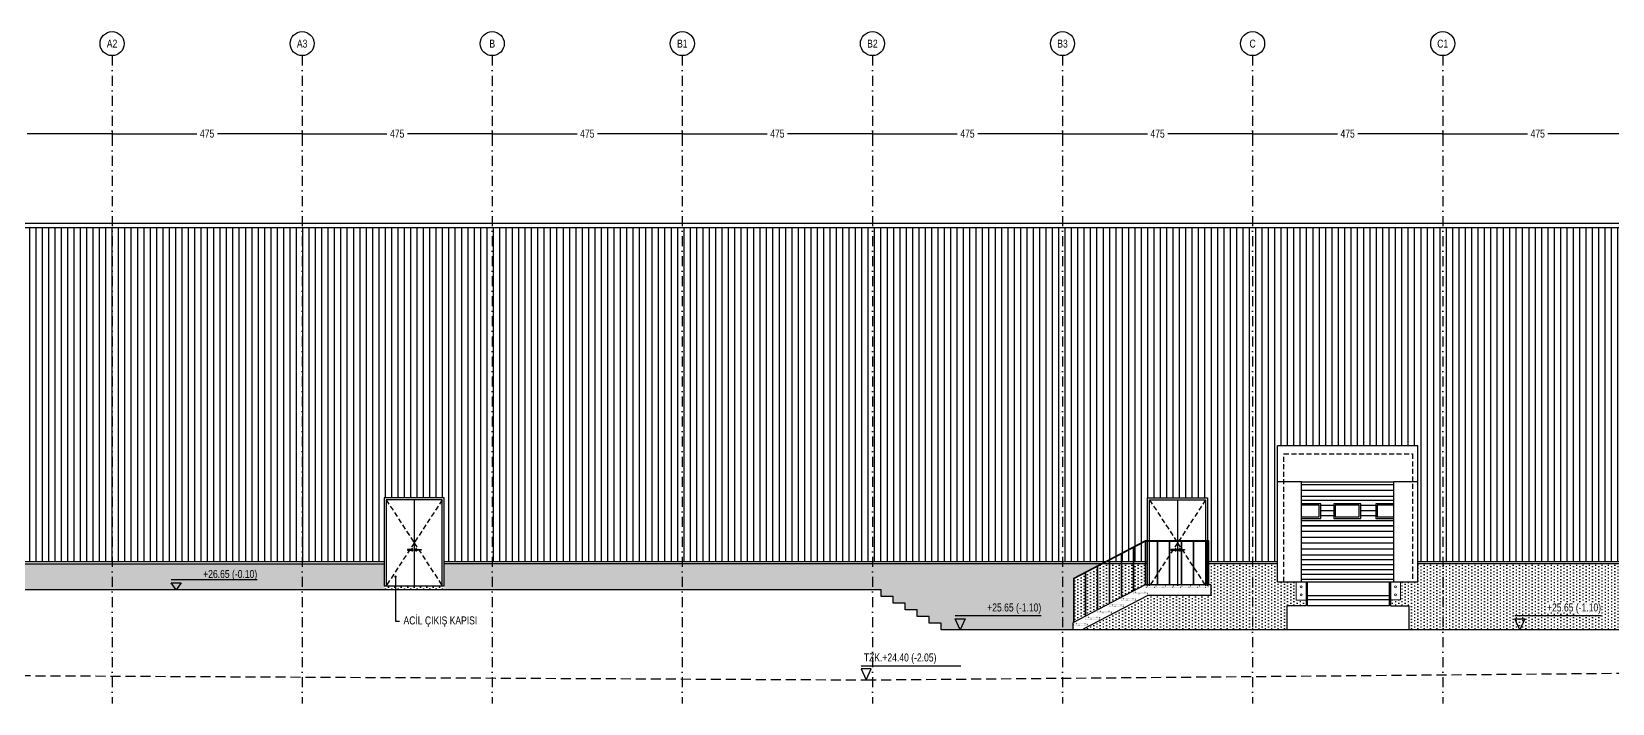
# Model space of a CAD drawing. Header units: centimetres. Extents: x 77182 to 116086, y 20619 to 33555.
# Drawn here: x 103015 to 106965, y 25497 to 27175 of the extents above; entities that cross this region are included whole.
import ezdxf
from ezdxf import colors
from ezdxf.entities.mleader import LeaderData, LeaderLine
from ezdxf.enums import TextEntityAlignment as Align
from ezdxf.math import Vec2, Vec3

# ---------------------------------------------------------------- set-up
doc = ezdxf.new("R2010")
doc.units = ezdxf.units.CM
doc.header["$LTSCALE"] = 100
for name, pattern in [('ACAD_ISO10W100', [18, 12, -3, 0, -3]), ('DASHDOT2', [0.5, 0.25, -0.125, 0, -0.125]), ('DOT2', [0.125, 0, -0.125]), ('HIDDEN2', [0.1875, 0.125, -0.0625])]:
    doc.linetypes.add(name, pattern=pattern)
for name, color, linetype in [('A-ANNO-DIMS', 187, 'Continuous'), ('A-ANNO-GRID', 155, 'DASHDOT2'), ('A-ELEV-01', 255, 'Continuous'), ('A-ELEV-04', 250, 'Continuous'), ('A-HATCH', 253, 'Continuous'), ('L-TOPO', 49, 'Continuous'), ('S-CONC', 5, 'Continuous')]:
    doc.layers.add(name, color=color, linetype=linetype)
doc.layers.add('FA_ İÇ ÖLÇÜ', color=3, linetype='Continuous', lineweight=18)
doc.styles.add('Fields_100', font='act_simplex.shx', dxfattribs={"width": 0.8, "height": 20})
doc.dimstyles.new('FIELDS_100', dxfattribs={"dimscale": 0, "dimtxt": 20, "dimasz": 5, "dimexe": 5, "dimexo": 5, "dimgap": 5, "dimtad": 0, "dimdec": 0, "dimzin": 0, "dimdsep": 46, "dimtxsty": 'Fields_100', "dimblk": 'DOT', "dimcen": 0.09, "dimclrt": 50, "dimadec": 0, "dimazin": 0, "dimtfac": 1, "dimtdec": 0, "dimtix": 1, "dimtofl": 0, "dimtmove": 1, "dimatfit": 3, "dimfxl": 5, "dimfxlon": 1, "dimtolj": 1, "dimtzin": 0, "dimarcsym": 0})
pattern_1 = [(90, (133156.465, 90687.795), (-15.875, 1e-15), [])]
pattern_2 = [(90, (133156.4655, 90687.7946), (-7.9375, 3.96875), [0, -7.9375])]

# ---------------------------------------------------------------- blocks, each defined once
blk = doc.blocks.new('_Dot')
at = {"color": 0, "linetype": 'ByBlock', "lineweight": -2}
blk.add_line((-0.5, 0), (-1, 0), dxfattribs=at)
at = {"color": 0, "linetype": 'ByBlock', "const_width": 0.5}
blk.add_lwpolyline([(-0.25, 0, 1), (0.25, 0, 1)], format="xyb", close=True, dxfattribs=at)
blk = doc.blocks.new('*D26')
at = {"layer": 'A-ANNO-DIMS', "color": 0, "lineweight": -2, "transparency": 16777216}
for p, q in [((102740.7, 26925.2), (102740.7, 26915.2)), ((102745.7, 26920.2), (102952.7, 26920.2)), ((103210.7, 26920.2), (103003.8, 26920.2)), ((103215.7, 26925.2), (103215.7, 26915.2))]:
    blk.add_line(p, q, dxfattribs=at)
at = {"layer": 'DEFPOINTS', "color": 0, "transparency": 16777216}
for p in [(102740.7, 27120.2), (103215.7, 27120.2), (103215.7, 26920.2)]:
    blk.add_point(p, dxfattribs=at)
at = {"layer": 'A-ANNO-DIMS', "color": 0, "lineweight": -2, "transparency": 16777216, "xscale": 5, "yscale": 5, "zscale": 5, "rotation": 180}
blk.add_blockref('_Dot', (102740.7, 26920.2), dxfattribs=at)
at = {"layer": 'A-ANNO-DIMS', "color": 0, "lineweight": -2, "transparency": 16777216, "xscale": 5, "yscale": 5, "zscale": 5}
blk.add_blockref('_Dot', (103215.7, 26920.2), dxfattribs=at)
at = {"layer": 'A-ANNO-DIMS', "color": 50, "transparency": 16777216, "insert": (102978.2, 26920.2), "char_height": 20, "attachment_point": 5, "style": 'Fields_100'}
blk.add_mtext('\\A1;475', dxfattribs=at)
blk = doc.blocks.new('*D27')
at = {"layer": 'A-ANNO-DIMS', "color": 0, "lineweight": -2, "transparency": 16777216}
for p, q in [((103215.7, 26925.2), (103215.7, 26915.2)), ((103220.7, 26920.2), (103427.7, 26920.2)), ((103685.7, 26920.2), (103478.8, 26920.2)), ((103690.7, 26925.2), (103690.7, 26915.2))]:
    blk.add_line(p, q, dxfattribs=at)
at = {"layer": 'DEFPOINTS', "color": 0, "transparency": 16777216}
for p in [(103215.7, 27120.2), (103690.7, 27120.2), (103690.7, 26920.2)]:
    blk.add_point(p, dxfattribs=at)
at = {"layer": 'A-ANNO-DIMS', "color": 0, "lineweight": -2, "transparency": 16777216, "xscale": 5, "yscale": 5, "zscale": 5, "rotation": 180}
blk.add_blockref('_Dot', (103215.7, 26920.2), dxfattribs=at)
at = {"layer": 'A-ANNO-DIMS', "color": 0, "lineweight": -2, "transparency": 16777216, "xscale": 5, "yscale": 5, "zscale": 5}
blk.add_blockref('_Dot', (103690.7, 26920.2), dxfattribs=at)
at = {"layer": 'A-ANNO-DIMS', "color": 50, "transparency": 16777216, "insert": (103453.2, 26920.2), "char_height": 20, "attachment_point": 5, "style": 'Fields_100'}
blk.add_mtext('\\A1;475', dxfattribs=at)
blk = doc.blocks.new('*D28')
at = {"layer": 'A-ANNO-DIMS', "color": 0, "lineweight": -2, "transparency": 16777216}
for p, q in [((103690.7, 26925.2), (103690.7, 26915.2)), ((103695.7, 26920.2), (103902.7, 26920.2)), ((104160.7, 26920.2), (103953.8, 26920.2)), ((104165.7, 26925.2), (104165.7, 26915.2))]:
    blk.add_line(p, q, dxfattribs=at)
at = {"layer": 'DEFPOINTS', "color": 0, "transparency": 16777216}
for p in [(103690.7, 27120.2), (104165.7, 27120.2), (104165.7, 26920.2)]:
    blk.add_point(p, dxfattribs=at)
at = {"layer": 'A-ANNO-DIMS', "color": 0, "lineweight": -2, "transparency": 16777216, "xscale": 5, "yscale": 5, "zscale": 5, "rotation": 180}
blk.add_blockref('_Dot', (103690.7, 26920.2), dxfattribs=at)
at = {"layer": 'A-ANNO-DIMS', "color": 0, "lineweight": -2, "transparency": 16777216, "xscale": 5, "yscale": 5, "zscale": 5}
blk.add_blockref('_Dot', (104165.7, 26920.2), dxfattribs=at)
at = {"layer": 'A-ANNO-DIMS', "color": 50, "transparency": 16777216, "insert": (103928.2, 26920.2), "char_height": 20, "attachment_point": 5, "style": 'Fields_100'}
blk.add_mtext('\\A1;475', dxfattribs=at)
blk = doc.blocks.new('*D29')
at = {"layer": 'A-ANNO-DIMS', "color": 0, "lineweight": -2, "transparency": 16777216}
for p, q in [((104165.7, 26925.2), (104165.7, 26915.2)), ((104170.7, 26920.2), (104377.7, 26920.2)), ((104635.7, 26920.2), (104428.8, 26920.2)), ((104640.7, 26925.2), (104640.7, 26915.2))]:
    blk.add_line(p, q, dxfattribs=at)
at = {"layer": 'DEFPOINTS', "color": 0, "transparency": 16777216}
for p in [(104165.7, 27120.2), (104640.7, 27120.2), (104640.7, 26920.2)]:
    blk.add_point(p, dxfattribs=at)
at = {"layer": 'A-ANNO-DIMS', "color": 0, "lineweight": -2, "transparency": 16777216, "xscale": 5, "yscale": 5, "zscale": 5, "rotation": 180}
blk.add_blockref('_Dot', (104165.7, 26920.2), dxfattribs=at)
at = {"layer": 'A-ANNO-DIMS', "color": 0, "lineweight": -2, "transparency": 16777216, "xscale": 5, "yscale": 5, "zscale": 5}
blk.add_blockref('_Dot', (104640.7, 26920.2), dxfattribs=at)
at = {"layer": 'A-ANNO-DIMS', "color": 50, "transparency": 16777216, "insert": (104403.2, 26920.2), "char_height": 20, "attachment_point": 5, "style": 'Fields_100'}
blk.add_mtext('\\A1;475', dxfattribs=at)
blk = doc.blocks.new('*D30')
at = {"layer": 'A-ANNO-DIMS', "color": 0, "lineweight": -2, "transparency": 16777216}
for p, q in [((104640.7, 26925.2), (104640.7, 26915.2)), ((104645.7, 26920.2), (104852.7, 26920.2)), ((105110.7, 26920.2), (104903.8, 26920.2)), ((105115.7, 26925.2), (105115.7, 26915.2))]:
    blk.add_line(p, q, dxfattribs=at)
at = {"layer": 'DEFPOINTS', "color": 0, "transparency": 16777216}
for p in [(104640.7, 27120.2), (105115.7, 27120.2), (105115.7, 26920.2)]:
    blk.add_point(p, dxfattribs=at)
at = {"layer": 'A-ANNO-DIMS', "color": 0, "lineweight": -2, "transparency": 16777216, "xscale": 5, "yscale": 5, "zscale": 5, "rotation": 180}
blk.add_blockref('_Dot', (104640.7, 26920.2), dxfattribs=at)
at = {"layer": 'A-ANNO-DIMS', "color": 0, "lineweight": -2, "transparency": 16777216, "xscale": 5, "yscale": 5, "zscale": 5}
blk.add_blockref('_Dot', (105115.7, 26920.2), dxfattribs=at)
at = {"layer": 'A-ANNO-DIMS', "color": 50, "transparency": 16777216, "insert": (104878.2, 26920.2), "char_height": 20, "attachment_point": 5, "style": 'Fields_100'}
blk.add_mtext('\\A1;475', dxfattribs=at)
blk = doc.blocks.new('*D31')
at = {"layer": 'A-ANNO-DIMS', "color": 0, "lineweight": -2, "transparency": 16777216}
for p, q in [((105115.7, 26925.2), (105115.7, 26915.2)), ((105120.7, 26920.2), (105327.7, 26920.2)), ((105585.7, 26920.2), (105378.8, 26920.2)), ((105590.7, 26925.2), (105590.7, 26915.2))]:
    blk.add_line(p, q, dxfattribs=at)
at = {"layer": 'DEFPOINTS', "color": 0, "transparency": 16777216}
for p in [(105115.7, 27120.2), (105590.7, 27120.2), (105590.7, 26920.2)]:
    blk.add_point(p, dxfattribs=at)
at = {"layer": 'A-ANNO-DIMS', "color": 0, "lineweight": -2, "transparency": 16777216, "xscale": 5, "yscale": 5, "zscale": 5, "rotation": 180}
blk.add_blockref('_Dot', (105115.7, 26920.2), dxfattribs=at)
at = {"layer": 'A-ANNO-DIMS', "color": 0, "lineweight": -2, "transparency": 16777216, "xscale": 5, "yscale": 5, "zscale": 5}
blk.add_blockref('_Dot', (105590.7, 26920.2), dxfattribs=at)
at = {"layer": 'A-ANNO-DIMS', "color": 50, "transparency": 16777216, "insert": (105353.2, 26920.2), "char_height": 20, "attachment_point": 5, "style": 'Fields_100'}
blk.add_mtext('\\A1;475', dxfattribs=at)
blk = doc.blocks.new('*D32')
at = {"layer": 'A-ANNO-DIMS', "color": 0, "lineweight": -2, "transparency": 16777216}
for p, q in [((105590.7, 26925.2), (105590.7, 26915.2)), ((105595.7, 26920.2), (105802.7, 26920.2)), ((106060.7, 26920.2), (105853.8, 26920.2)), ((106065.7, 26925.2), (106065.7, 26915.2))]:
    blk.add_line(p, q, dxfattribs=at)
at = {"layer": 'DEFPOINTS', "color": 0, "transparency": 16777216}
for p in [(105590.7, 27120.2), (106065.7, 27120.2), (106065.7, 26920.2)]:
    blk.add_point(p, dxfattribs=at)
at = {"layer": 'A-ANNO-DIMS', "color": 0, "lineweight": -2, "transparency": 16777216, "xscale": 5, "yscale": 5, "zscale": 5, "rotation": 180}
blk.add_blockref('_Dot', (105590.7, 26920.2), dxfattribs=at)
at = {"layer": 'A-ANNO-DIMS', "color": 0, "lineweight": -2, "transparency": 16777216, "xscale": 5, "yscale": 5, "zscale": 5}
blk.add_blockref('_Dot', (106065.7, 26920.2), dxfattribs=at)
at = {"layer": 'A-ANNO-DIMS', "color": 50, "transparency": 16777216, "insert": (105828.2, 26920.2), "char_height": 20, "attachment_point": 5, "style": 'Fields_100'}
blk.add_mtext('\\A1;475', dxfattribs=at)
blk = doc.blocks.new('*D33')
at = {"layer": 'A-ANNO-DIMS', "color": 0, "lineweight": -2, "transparency": 16777216}
for p, q in [((106065.7, 26925.2), (106065.7, 26915.2)), ((106070.7, 26920.2), (106277.7, 26920.2)), ((106535.7, 26920.2), (106328.8, 26920.2)), ((106540.7, 26925.2), (106540.7, 26915.2))]:
    blk.add_line(p, q, dxfattribs=at)
at = {"layer": 'DEFPOINTS', "color": 0, "transparency": 16777216}
for p in [(106065.7, 27120.2), (106540.7, 27120.2), (106540.7, 26920.2)]:
    blk.add_point(p, dxfattribs=at)
at = {"layer": 'A-ANNO-DIMS', "color": 0, "lineweight": -2, "transparency": 16777216, "xscale": 5, "yscale": 5, "zscale": 5, "rotation": 180}
blk.add_blockref('_Dot', (106065.7, 26920.2), dxfattribs=at)
at = {"layer": 'A-ANNO-DIMS', "color": 0, "lineweight": -2, "transparency": 16777216, "xscale": 5, "yscale": 5, "zscale": 5}
blk.add_blockref('_Dot', (106540.7, 26920.2), dxfattribs=at)
at = {"layer": 'A-ANNO-DIMS', "color": 50, "transparency": 16777216, "insert": (106303.2, 26920.2), "char_height": 20, "attachment_point": 5, "style": 'Fields_100'}
blk.add_mtext('\\A1;475', dxfattribs=at)
blk = doc.blocks.new('*D34')
at = {"layer": 'A-ANNO-DIMS', "color": 0, "lineweight": -2, "transparency": 16777216}
for p, q in [((106540.7, 26925.2), (106540.7, 26915.2)), ((106545.7, 26920.2), (106752.7, 26920.2)), ((107010.7, 26920.2), (106803.8, 26920.2)), ((107015.7, 26925.2), (107015.7, 26915.2))]:
    blk.add_line(p, q, dxfattribs=at)
at = {"layer": 'DEFPOINTS', "color": 0, "transparency": 16777216}
for p in [(106540.7, 27120.2), (107015.7, 27120.2), (107015.7, 26920.2)]:
    blk.add_point(p, dxfattribs=at)
at = {"layer": 'A-ANNO-DIMS', "color": 0, "lineweight": -2, "transparency": 16777216, "xscale": 5, "yscale": 5, "zscale": 5, "rotation": 180}
blk.add_blockref('_Dot', (106540.7, 26920.2), dxfattribs=at)
at = {"layer": 'A-ANNO-DIMS', "color": 0, "lineweight": -2, "transparency": 16777216, "xscale": 5, "yscale": 5, "zscale": 5}
blk.add_blockref('_Dot', (107015.7, 26920.2), dxfattribs=at)
at = {"layer": 'A-ANNO-DIMS', "color": 50, "transparency": 16777216, "insert": (106778.2, 26920.2), "char_height": 20, "attachment_point": 5, "style": 'Fields_100'}
blk.add_mtext('\\A1;475', dxfattribs=at)

msp = doc.modelspace()

# ---------------------------------------------------------------- hatches: boundary and pattern name
at = {"layer": 'A-HATCH'}
h = msp.add_hatch(dxfattribs=at)
h.set_pattern_fill('LINE', color=256, scale=5, angle=90)
h.set_pattern_definition(pattern_1)
h.paths.add_polyline_path([(108000.7, 26685.4), (102230.7, 26685.4), (102230.7, 25850.4), (103895.7, 25850.4), (103895.7, 26010.4), (104045.7, 26010.4), (104045.7, 25850.4), (105697.4, 25850.4), (105797.1, 25902.6), (105803.2, 25902.6), (105803.2, 26010.4), (105953.2, 26010.4), (105953.2, 25902.6), (105956.2, 25902.6), (105956.2, 25850.4), (106128.2, 25850.4), (106128.2, 26140.4), (106478.2, 26140.4), (106478.2, 25850.4), (107070.7, 25850.4), (107070.7, 26140.4), (107420.7, 26140.4), (107420.7, 25850.4), (107457.7, 25850.4), (107460.7, 26010.4), (107610.7, 26010.4), (107610.7, 25902.6), (107616.9, 25902.6), (107716.6, 25850.4), (108000.7, 25850.4)])
h = msp.add_hatch(dxfattribs=at)
h.set_pattern_fill('LINE', color=256, scale=5, angle=90)
h.set_pattern_definition(pattern_1)
h.paths.add_polyline_path([(105768.2, 25886.4), (105739.2, 25871.2), (105739.2, 25850.4), (105768.2, 25850.4)])
h = msp.add_hatch(dxfattribs=at)
h.set_pattern_fill('LINE', color=256, scale=5, angle=90)
h.set_pattern_definition(pattern_1)
h.paths.add_polyline_path([(105798.2, 25901.6), (105797.3, 25901.6), (105769.2, 25886.9), (105769.2, 25850.4), (105798.2, 25850.4)])
h = msp.add_hatch(dxfattribs=at)
h.set_pattern_fill('DOTS', color=256, scale=5, angle=90)
h.set_pattern_definition(pattern_2)
h.paths.add_polyline_path([(102215.7, 25780.4), (103895.7, 25780.4), (103895.7, 25845.4), (102215.7, 25845.4)])
h = msp.add_hatch(dxfattribs=at)
h.set_pattern_fill('DOTS', color=256, scale=5, angle=90)
h.set_pattern_definition(pattern_2)
h.paths.add_polyline_path([(104045.7, 25780.4), (104045.7, 25845.4), (105687.9, 25845.4), (105618.2, 25808.9), (105618.2, 25698.9), (105616.2, 25697.9), (105616.2, 25680.4), (105287.3, 25680.4), (105287.3, 25697.1), (105257.3, 25697.1), (105257.3, 25713.7), (105227.3, 25713.7), (105227.3, 25730.4), (105197.3, 25730.4), (105197.3, 25747.1), (105167.3, 25747.1), (105167.3, 25763.7), (105137.3, 25763.7), (105137.3, 25780.4)])
h = msp.add_hatch(dxfattribs=at)
h.set_pattern_fill('DOTS', color=256, scale=5, angle=90)
h.set_pattern_definition(pattern_2)
h.paths.add_polyline_path([(105642.2, 25680.4), (105642.2, 25682.1), (105803.5, 25766.6), (105961.2, 25766.6), (105961.2, 25792.6), (105956.2, 25792.6), (105956.2, 25845.4), (106128.2, 25845.4), (106128.2, 25800.4), (106174.2, 25800.4), (106174.2, 25754.4), (106199.2, 25754.4), (106199.2, 25740.4), (106152.3, 25740.4), (106152.3, 25680.4)])
h = msp.add_hatch(dxfattribs=at)
h.set_pattern_fill('DOTS', color=256, scale=5, angle=90)
h.set_pattern_definition(pattern_2)
h.paths.add_polyline_path([(105678.2, 25839.2), (105649.2, 25824), (105649.2, 25715.2), (105678.2, 25730.4)])
h = msp.add_hatch(dxfattribs=at)
h.set_pattern_fill('DOTS', color=256, scale=5, angle=90)
h.set_pattern_definition(pattern_2)
h.paths.add_polyline_path([(105708.2, 25845.4), (105690, 25845.4), (105679.2, 25839.8), (105679.2, 25730.9), (105708.2, 25746.1)])
h = msp.add_hatch(dxfattribs=at)
h.set_pattern_fill('LINE', color=256, scale=5, angle=90)
h.set_pattern_definition(pattern_1)
h.paths.add_polyline_path([(105738.2, 25870.7), (105709.2, 25855.5), (105709.2, 25850.4), (105738.2, 25850.4)])
h = msp.add_hatch(dxfattribs=at)
h.set_pattern_fill('DOTS', color=256, scale=5, angle=90)
h.set_pattern_definition(pattern_2)
h.paths.add_polyline_path([(105738.2, 25845.4), (105709.2, 25845.4), (105709.2, 25746.6), (105738.2, 25761.8)])
h = msp.add_hatch(dxfattribs=at)
h.set_pattern_fill('DOTS', color=256, scale=5, angle=90)
h.set_pattern_definition(pattern_2)
h.paths.add_polyline_path([(105768.2, 25845.4), (105739.2, 25845.4), (105739.2, 25762.3), (105768.2, 25777.5)])
h = msp.add_hatch(dxfattribs=at)
h.set_pattern_fill('DOTS', color=256, scale=5, angle=90)
h.set_pattern_definition(pattern_2)
h.paths.add_polyline_path([(105798.2, 25845.4), (105769.2, 25845.4), (105769.2, 25778), (105797.1, 25792.6), (105798.2, 25792.6)])
h = msp.add_hatch(dxfattribs=at)
h.set_pattern_fill('DOTS', color=256, scale=5, angle=90)
h.set_pattern_definition(pattern_2)
h.paths.add_polyline_path([(106457.3, 25680.4), (106457.3, 25740.4), (106410.3, 25740.4), (106410.3, 25755.4), (106435.3, 25755.4), (106435.3, 25800.4), (106478.2, 25800.4), (106478.2, 25845.4), (107070.7, 25845.4), (107070.7, 25800.4), (107116.7, 25800.4), (107116.7, 25754.4), (107141.7, 25754.4), (107141.7, 25740.4), (107094.8, 25740.4), (107094.8, 25680.4)])
h = msp.add_hatch(dxfattribs=at)
h.set_pattern_fill('DOTS', color=256, scale=5, angle=90)
h.set_pattern_definition(pattern_2)
h.paths.add_polyline_path([(105648.2, 25823.5), (105619.2, 25808.3), (105619.2, 25699.5), (105648.2, 25714.6)])
h = msp.add_hatch(dxfattribs=at)
h.set_pattern_fill('DOTS', color=256, scale=5, angle=90)
h.set_pattern_definition(pattern_2)
h.paths.add_polyline_path([(103895.7, 25780.4), (104045.7, 25780.4), (104045.7, 25790.4), (103895.7, 25790.4)])

# ---------------------------------------------------------------- linework, layer by layer
at = {"color": 18, "true_color": 0x000000}
for p, q in [((106128.2, 26140.4), (106128.2, 26140.4)), ((106128.2, 26140.4), (106128.2, 26140.4)), ((106128.2, 26140.4), (106128.2, 26140.4)), ((106128.2, 26140.4), (106128.2, 26140.4)), ((106128.2, 26140.4), (106128.2, 26140.4)), ((106128.2, 26140.4), (106128.2, 26140.4)), ((106128.2, 26140.4), (106128.2, 26140.4)), ((106128.2, 26140.4), (106128.2, 26140.4)), ((106478.2, 26140.4), (106478.2, 26140.4)), ((106478.2, 26140.4), (106478.2, 26140.4)), ((106478.2, 26140.4), (106478.2, 26140.4)), ((106478.2, 26140.4), (106478.2, 26140.4)), ((106478.2, 26140.4), (106478.2, 26140.4)), ((106478.2, 26140.4), (106478.2, 26140.4)), ((106478.2, 26140.4), (106478.2, 26140.4)), ((106478.2, 26140.4), (106478.2, 26140.4))]:
    msp.add_line(p, q, dxfattribs=at)
at = {"layer": 'A-ANNO-DIMS'}
for points in [[(103578.4, 25805.4), (103363.2, 25805.4)], [(105537.6, 25715.4), (105322.5, 25715.4)], [(106936.4, 25715.4), (106721.3, 25715.4)], [(105087.4, 25590.4), (105336.4, 25590.4)]]:
    msp.add_lwpolyline(points, dxfattribs=at)
for points in [[(103375.7, 25780.4), (103363.2, 25797.9), (103388.2, 25797.9)], [(105335, 25680.4), (105322.5, 25707.9), (105347.5, 25707.9)], [(106733.8, 25680.4), (106721.3, 25707.9), (106746.3, 25707.9)], [(105099.9, 25555.4), (105112.4, 25582.9), (105087.4, 25582.9)]]:
    msp.add_lwpolyline(points, close=True, dxfattribs=at)
at = {"layer": 'A-ANNO-GRID'}
for p, q in [((103215.7, 27115.2), (103215.7, 25496.8)), ((103690.7, 27115.2), (103690.7, 25496.8)), ((104165.7, 27115.2), (104165.7, 25496.8)), ((104640.7, 27115.2), (104640.7, 25496.8)), ((105115.7, 27115.2), (105115.7, 25496.8)), ((105590.7, 27115.2), (105590.7, 25496.8)), ((106065.7, 27115.2), (106065.7, 25496.8)), ((106540.7, 27115.2), (106540.7, 25496.8))]:
    msp.add_line(p, q, dxfattribs=at)
at = {"layer": 'A-ANNO-GRID', "linetype": 'Continuous', "ltscale": 10}
for centre in [(103215.7, 27145.2), (103690.7, 27145.2), (104165.7, 27145.2), (104640.7, 27145.2), (105115.7, 27145.2), (105590.7, 27145.2), (106065.7, 27145.2), (106540.7, 27145.2)]:
    msp.add_circle(centre, 30, dxfattribs=at)
at = {"layer": 'A-ELEV-01'}
for p, q in [((108030.1, 26695.4), (102201.4, 26695.4)), ((102201.4, 26685.4), (108030.1, 26685.4)), ((103214.5, 26685.6), (103217, 26685.6)), ((104164.5, 26685.6), (104167, 26685.6)), ((105114.5, 26685.6), (105117, 26685.6)), ((106064.5, 26685.6), (106067, 26685.6)), ((106128.2, 25800.4), (106128.2, 26050.4)), ((106188.2, 26050.4), (106418.2, 26050.4)), ((106188.2, 25800.4), (106188.2, 26050.4)), ((106418.2, 25800.4), (106418.2, 26050.4)), ((106478.2, 25800.4), (106478.2, 26050.4)), ((105797.1, 25902.6), (105618.2, 25808.9)), ((105797.3, 25901.6), (105619.2, 25808.3)), ((105768.2, 25777.5), (105768.2, 25886.4)), ((105769.2, 25778), (105769.2, 25886.9)), ((105956.2, 25902.6), (105797.1, 25902.6)), ((105956.2, 25901.6), (105797.3, 25901.6)), ((105798.2, 25792.6), (105798.2, 25901.6)), ((105799.2, 25792.6), (105799.2, 25901.6)), ((105828.2, 25792.6), (105828.2, 25901.6)), ((105829.2, 25792.6), (105829.2, 25901.6)), ((105858.2, 25792.6), (105858.2, 25901.6)), ((105859.2, 25792.6), (105859.2, 25901.6)), ((105888.2, 25792.6), (105888.2, 25901.6)), ((105889.2, 25792.6), (105889.2, 25901.6)), ((105918.2, 25792.6), (105918.2, 25901.6)), ((105919.2, 25792.6), (105919.2, 25901.6)), ((105952.2, 25792.6), (105952.2, 25901.6)), ((105953.2, 25792.6), (105953.2, 25901.6)), ((105956.2, 25792.6), (105956.2, 25902.6)), ((105697.4, 25850.4), (104045.7, 25850.4)), ((105687.9, 25845.4), (104045.7, 25845.4)), ((105678.2, 25730.4), (105678.2, 25839.2)), ((105679.2, 25730.9), (105679.2, 25839.8)), ((105708.2, 25845.4), (105690, 25845.4)), ((105708.2, 25850.4), (105699.6, 25850.4)), ((105708.2, 25746.1), (105708.2, 25854.9)), ((105709.2, 25746.6), (105709.2, 25855.5)), ((105738.2, 25850.4), (105709.2, 25850.4)), ((105738.2, 25845.4), (105709.2, 25845.4)), ((105738.2, 25761.8), (105738.2, 25870.7)), ((105739.2, 25762.3), (105739.2, 25871.2)), ((105768.2, 25850.4), (105739.2, 25850.4)), ((105768.2, 25845.4), (105739.2, 25845.4)), ((105798.2, 25850.4), (105769.2, 25850.4)), ((105798.2, 25845.4), (105769.2, 25845.4)), ((105803.2, 25850.4), (105799.2, 25850.4)), ((105803.2, 25845.4), (105799.2, 25845.4)), ((106128.2, 25850.4), (105953.2, 25850.4)), ((106128.2, 25845.4), (105953.2, 25845.4)), ((107070.7, 25850.4), (106478.2, 25850.4)), ((107070.7, 25845.4), (106478.2, 25845.4)), ((105618.2, 25808.9), (105618.2, 25698.9)), ((105619.2, 25808.3), (105619.2, 25699.5)), ((105648.2, 25714.6), (105648.2, 25823.5)), ((105649.2, 25715.2), (105649.2, 25824)), ((106128.2, 25800.4), (106478.2, 25800.4)), ((106199.2, 25800.4), (106199.2, 25754.4)), ((106202.2, 25800.4), (106202.2, 25740.4)), ((106407.3, 25800.4), (106407.3, 25740.4)), ((106410.3, 25800.4), (106410.3, 25755.4)), ((103895.7, 25790.4), (104045.7, 25790.4)), ((105803.5, 25766.6), (105642.2, 25682.1)), ((105961.2, 25766.6), (105803.5, 25766.6)), ((105961.2, 25792.6), (105961.2, 25766.6)), ((106199.2, 25754.4), (106199.2, 25740.4)), ((106407.3, 25765.4), (106202.2, 25765.4)), ((106407.3, 25755.4), (106202.2, 25755.4)), ((106410.3, 25755.4), (106410.3, 25740.4)), ((106407.3, 25740.4), (106202.2, 25740.4)), ((105642.2, 25682.1), (105642.2, 25680.4))]:
    msp.add_line(p, q, dxfattribs=at)
at = {"layer": 'A-ELEV-01', "ltscale": 10}
for p, q in [((106478.2, 26140.4), (106128.2, 26140.4)), ((106128.2, 26050.4), (106128.2, 26140.4)), ((106478.2, 26050.4), (106478.2, 26140.4)), ((106188.2, 26050.4), (106128.2, 26050.4)), ((106478.2, 26050.4), (106418.2, 26050.4))]:
    msp.add_line(p, q, dxfattribs=at)
at = {"layer": 'A-ELEV-01', "color": 217, "true_color": 0x93278f}
msp.add_line((106128.2, 25800.4), (106128.2, 26050.4), dxfattribs=at)
msp.add_line((106128.2, 25800.4), (106128.2, 26050.4), dxfattribs=at)
msp.add_line((106128.2, 25800.4), (106128.2, 26050.4), dxfattribs=at)
at = {"layer": 'A-ELEV-01', "color": 251, "true_color": 0x636466}
msp.add_line((106128.2, 25800.4), (106128.2, 26050.4), dxfattribs=at)
at = {"layer": 'A-ELEV-01', "color": 251, "ltscale": 10, "true_color": 0x636466}
msp.add_line((106188.2, 26050.4), (106128.2, 26050.4), dxfattribs=at)
at = {"layer": 'A-ELEV-01', "lineweight": 13}
for p, q in [((106174.2, 25800.4), (106174.2, 25754.4)), ((106410.3, 25755.4), (106410.3, 25800.4)), ((106435.3, 25755.4), (106435.3, 25800.4)), ((106174.2, 25754.4), (106199.2, 25754.4)), ((106410.3, 25755.4), (106435.3, 25755.4))]:
    msp.add_line(p, q, dxfattribs=at)
at = {"layer": 'A-ELEV-01', "linetype": 'ACAD_ISO10W100', "ltscale": 1000}
for p, q in [((106199.2, 25740.4), (106152.3, 25740.4)), ((106152.3, 25680.4), (106152.3, 25740.4)), ((106410.3, 25740.4), (106457.3, 25740.4)), ((106457.3, 25680.4), (106457.3, 25740.4))]:
    msp.add_line(p, q, dxfattribs=at)
at = {"layer": 'A-ELEV-01', "elevation": 0}
for points in [[(104045.7, 25790.4), (104045.7, 26010.4), (103895.7, 26010.4), (103895.7, 25790.4)], [(104040.7, 25790.4), (104040.7, 26005.4), (103900.7, 26005.4), (103900.7, 25790.4)], [(103970.7, 26005.4), (103970.7, 25790.4)]]:
    msp.add_lwpolyline(points, dxfattribs=at)
at = {"layer": 'A-ELEV-01'}
for points in [[(105803.2, 25902.6), (105803.2, 26010.4), (105953.2, 26010.4), (105953.2, 25902.6)], [(105808.2, 25902.6), (105808.2, 26005.4), (105948.2, 26005.4), (105948.2, 25902.6)], [(105878.2, 26005.4), (105878.2, 25902.6)], [(105803.2, 25790.4), (105803.2, 25901.6)], [(105808.2, 25790.4), (105808.2, 25901.6)], [(105878.2, 25901.6), (105878.2, 25790.4)], [(105948.2, 25901.6), (105948.2, 25790.4)], [(105953.2, 25901.6), (105953.2, 25790.4)], [(103895.7, 25850.4), (102201.4, 25850.4), (102201.4, 25845.4), (103895.7, 25845.4)], [(105961.2, 25792.6), (105797.1, 25792.6), (105616.2, 25697.9), (105616.2, 25680.4)]]:
    msp.add_lwpolyline(points, dxfattribs=at)
at = {"layer": 'A-ELEV-01', "elevation": 0}
for points in [[(103965.7, 25879.4, 1), (103965.7, 25881.4), (103953.7, 25881.4), (103953.7, 25879.4)], [(103975.7, 25879.4, -1), (103975.7, 25881.4), (103987.7, 25881.4), (103987.7, 25879.4)]]:
    msp.add_lwpolyline(points, format="xyb", close=True, dxfattribs=at)
at = {"layer": 'A-ELEV-01'}
for points in [[(105873.2, 25879.4, 1), (105873.2, 25881.4), (105861.2, 25881.4), (105861.2, 25879.4)], [(105883.2, 25879.4, -1), (105883.2, 25881.4), (105895.2, 25881.4), (105895.2, 25879.4)]]:
    msp.add_lwpolyline(points, format="xyb", close=True, dxfattribs=at)
at = {"layer": 'A-ELEV-01', "linetype": 'DOT2', "ltscale": 0.2}
for points in [[(105772.7, 25754.5), (105738.2, 25754.5), (105738.2, 25759), (105772.7, 25759)], [(105802.7, 25770.2), (105768.2, 25770.2), (105768.2, 25774.7), (105802.7, 25774.7)], [(105956.2, 25785.9), (105798.2, 25785.9), (105798.2, 25790.4), (105956.2, 25790.4)], [(105712.7, 25723), (105678.2, 25723), (105678.2, 25727.5), (105712.7, 25727.5)], [(105742.7, 25738.7), (105708.2, 25738.7), (105708.2, 25743.2), (105742.7, 25743.2)], [(105652.7, 25691.6), (105618.2, 25691.6), (105618.2, 25696.1), (105652.7, 25696.1)], [(105682.7, 25707.3), (105648.2, 25707.3), (105648.2, 25711.8), (105682.7, 25711.8)]]:
    msp.add_lwpolyline(points, close=True, dxfattribs=at)
at = {"layer": 'A-ELEV-01', "lineweight": 13}
for centre in [(106187.2, 25788.2), (106187.2, 25767.9), (106422.8, 25788.2), (106422.8, 25767.9)]:
    msp.add_circle(centre, 2.5, dxfattribs=at)
at = {"layer": 'A-ELEV-01'}
for centre, start, end in [((103965.7, 25880.4), 203.5782, 156.4218), ((103975.7, 25880.4), 23.5782, 336.4218), ((105873.2, 25880.4), 203.5782, 156.4218), ((105883.2, 25880.4), 23.5782, 336.4218)]:
    msp.add_arc(centre, 2.5, start, end, dxfattribs=at)
at = {"layer": 'A-ELEV-04'}
for p, q in [((106418.2, 26043.1), (106188.2, 26043.1)), ((106418.2, 26028.4), (106188.2, 26028.4)), ((106418.2, 26013.8), (106188.2, 26013.8)), ((106418.2, 26013.8), (106188.2, 26013.8)), ((106418.2, 26003.6), (106188.2, 26003.6)), ((106236.3, 25995.7), (106188.2, 25995.7)), ((106232.3, 25991.7), (106188.2, 25991.7)), ((106232.3, 25962.7), (106232.3, 25991.7)), ((106236.3, 25958.7), (106236.3, 25995.7)), ((106268.3, 25995.7), (106268.3, 25958.7)), ((106336.3, 25995.7), (106268.3, 25995.7)), ((106332.3, 25991.7), (106272.3, 25991.7)), ((106272.3, 25991.7), (106272.3, 25962.7)), ((106332.3, 25962.7), (106332.3, 25991.7)), ((106336.3, 25958.7), (106336.3, 25995.7)), ((106373.3, 25995.7), (106373.3, 25958.7)), ((106418.2, 25995.7), (106373.3, 25995.7)), ((106377.3, 25991.7), (106377.3, 25962.7)), ((106418.2, 25991.7), (106377.3, 25991.7)), ((106188.2, 25962.7), (106232.3, 25962.7)), ((106188.2, 25958.7), (106236.3, 25958.7)), ((106418.2, 25952.8), (106188.2, 25952.8)), ((106268.3, 25990.9), (106236.3, 25990.9)), ((106268.3, 25978.2), (106236.3, 25978.2)), ((106268.3, 25965.5), (106236.3, 25965.5)), ((106268.3, 25958.7), (106336.3, 25958.7)), ((106272.3, 25962.7), (106332.3, 25962.7)), ((106373.3, 25990.9), (106336.3, 25990.9)), ((106373.3, 25978.2), (106336.3, 25978.2)), ((106373.3, 25965.5), (106336.3, 25965.5)), ((106373.3, 25958.7), (106418.2, 25958.7)), ((106377.3, 25962.7), (106418.2, 25962.7)), ((106188.2, 25940.6), (106418.2, 25940.6)), ((106418.2, 25940.6), (106188.2, 25940.6)), ((106418.2, 25926), (106188.2, 25926)), ((106418.2, 25911.3), (106188.2, 25911.3)), ((106418.2, 25896.7), (106188.2, 25896.7)), ((106418.2, 25882), (106188.2, 25882)), ((106418.2, 25867.4), (106188.2, 25867.4)), ((106418.2, 25855.2), (106188.2, 25855.2)), ((106418.2, 25843), (106188.2, 25843)), ((106418.2, 25830.8), (106188.2, 25830.8)), ((106418.2, 25818.6), (106188.2, 25818.6)), ((106418.2, 25806.4), (106188.2, 25806.4))]:
    msp.add_line(p, q, dxfattribs=at)
at = {"layer": 'A-ELEV-04', "linetype": 'HIDDEN2'}
for points in [[(106144.1, 25800.4), (106144.1, 26120.2), (106465.5, 26120.2), (106465.5, 25800.4)], [(105808.2, 26005.4), (105878.2, 25897.9), (105808.2, 25790.4)], [(105948.2, 26005.4), (105878.2, 25897.9), (105948.2, 25790.4)]]:
    msp.add_lwpolyline(points, dxfattribs=at)
at = {"layer": 'A-ELEV-04', "linetype": 'HIDDEN2', "elevation": 0}
for points in [[(103900.7, 26005.4), (103970.7, 25897.9), (103900.7, 25790.4)], [(104040.7, 26005.4), (103970.7, 25897.9), (104040.7, 25790.4)]]:
    msp.add_lwpolyline(points, dxfattribs=at)
at = {"layer": 'FA_ İÇ ÖLÇÜ', "color": 251, "ltscale": 10, "true_color": 0x636466}
msp.add_line((106418.2, 26050.4), (106478.2, 26050.4), dxfattribs=at)
at = {"layer": 'L-TOPO', "color": 1, "linetype": 'HIDDEN2', "ltscale": 2}
msp.add_lwpolyline([(98686.4, 25770.4), (99199.4, 25585.4), (105099.9, 25555.4), (108496.7, 25585.6)], dxfattribs=at)
at = {"layer": 'S-CONC'}
for p, q in [((105137.3, 25780.4), (102215.7, 25780.4)), ((105137.3, 25763.7), (105137.3, 25780.4)), ((105167.3, 25763.7), (105137.3, 25763.7)), ((105167.3, 25747.1), (105167.3, 25763.7)), ((105197.3, 25747.1), (105167.3, 25747.1)), ((105197.3, 25730.4), (105197.3, 25747.1)), ((105227.3, 25730.4), (105197.3, 25730.4)), ((105227.3, 25713.7), (105227.3, 25730.4)), ((105257.3, 25713.7), (105227.3, 25713.7)), ((105257.3, 25697.1), (105257.3, 25713.7)), ((105287.3, 25697.1), (105257.3, 25697.1)), ((105287.3, 25680.4), (105287.3, 25697.1)), ((108476.7, 25680.4), (105287.3, 25680.4))]:
    msp.add_line(p, q, dxfattribs=at)

# ---------------------------------------------------------------- texts
at = {"layer": 'A-ANNO-DIMS', "color": 50, "char_height": 20, "style": 'Fields_100'}
for s, width, insert, attachment_point in [('+26.65 (-0.10)', 226.336, (103578.4, 25804), 9), ('+25.65 (-1.10)', 226.336, (105537.6, 25720.4), 9), ('+25.65 (-1.10)', 226.336, (106936.4, 25720.4), 9), ('TZK.+24.40 (-2.05)', 458.007, (105094.3, 25595.4), 7)]:
    msp.add_mtext_dynamic_manual_height_columns(s, width=width, gutter_width=100, heights=[0], dxfattribs=dict(at, insert=insert, attachment_point=attachment_point))
at = {"layer": 'A-ANNO-GRID', "color": 50, "style": 'Fields_100', "width": 0.8}
for s, p in [('A2', (103215.7, 27145.2)), ('A3', (103690.7, 27145.2)), ('B', (104165.7, 27145.2)), ('B1', (104640.7, 27145.2)), ('B2', (105115.7, 27145.2)), ('B3', (105590.7, 27145.2)), ('C', (106065.7, 27145.2)), ('C1', (106540.7, 27145.2))]:
    msp.add_text(s, height=20, dxfattribs=at).set_placement(p, align=Align.MIDDLE_CENTER)

# ---------------------------------------------------------------- dimensions: what is measured, and where the dimension line sits
at = {"layer": 'A-ANNO-DIMS'}
for base, p1, p2, picture, middle in [((103215.7, 26920.2), (102740.7, 27120.2), (103215.7, 27120.2), '*D26', (102978.2, 26920.2)), ((103690.7, 26920.2), (103215.7, 27120.2), (103690.7, 27120.2), '*D27', (103453.2, 26920.2)), ((104165.7, 26920.2), (103690.7, 27120.2), (104165.7, 27120.2), '*D28', (103928.2, 26920.2)), ((104640.7, 26920.2), (104165.7, 27120.2), (104640.7, 27120.2), '*D29', (104403.2, 26920.2)), ((105115.7, 26920.2), (104640.7, 27120.2), (105115.7, 27120.2), '*D30', (104878.2, 26920.2)), ((105590.7, 26920.2), (105115.7, 27120.2), (105590.7, 27120.2), '*D31', (105353.2, 26920.2)), ((106065.7, 26920.2), (105590.7, 27120.2), (106065.7, 27120.2), '*D32', (105828.2, 26920.2)), ((106540.7, 26920.2), (106065.7, 27120.2), (106540.7, 27120.2), '*D33', (106303.2, 26920.2)), ((107015.7, 26920.2), (106540.7, 27120.2), (107015.7, 27120.2), '*D34', (106778.2, 26920.2))]:
    dim = msp.add_linear_dim(base=base, p1=p1, p2=p2, dimstyle='FIELDS_100', override={"dimscale": 1}, dxfattribs=at)
    dim.commit()
    dim.dimension.update_dxf_attribs({"geometry": picture, "text_midpoint": middle})

# ---------------------------------------------------------------- leaders
ml = msp.add_multileader_mtext('Standard', dxfattribs=at)
ml.set_content('ACİL ÇIKIŞ KAPISI', color=50, style='Fields_100')
ml.set_leader_properties(color=256)
ml.set_arrow_properties(name='DOT')
ml.build(insert=Vec2(0, 0))
ml.multileader.update_dxf_attribs({"dogleg_length": 10, "arrow_head_size": 6})
ctx = ml.context
ctx.base_point, ctx.char_height, ctx.arrow_head_size, ctx.landing_gap_size, ctx.plane_origin = Vec3(103934, 25702.1), 20, 6, 10, Vec3(104378.6, 25808.4)
notes = []
notes.append((ctx, [(0, (1, 1, 0), (103924, 25702.1), (1, 0), 10, [(0, [(103924, 25813.3)], 0, [])])]))
ctx.mtext.insert, ctx.mtext.flow_direction = Vec3(103944, 25714), 5
for ctx, leaders in notes:
    for number, flags, end, landing, length, lines in leaders:
        leader = LeaderData()
        leader.index, (leader.has_last_leader_line, leader.has_dogleg_vector, leader.attachment_direction) = number, flags
        leader.last_leader_point, leader.dogleg_vector, leader.dogleg_length = Vec3(end), Vec3(landing), length
        for number, points, colour, breaks in lines:
            line = LeaderLine()
            line.index, line.vertices, line.color, line.breaks = number, Vec3.list(points), colors.encode_raw_color(colour), breaks
            leader.lines.append(line)
        ctx.leaders.append(leader)

doc.saveas('drawing.dxf')
